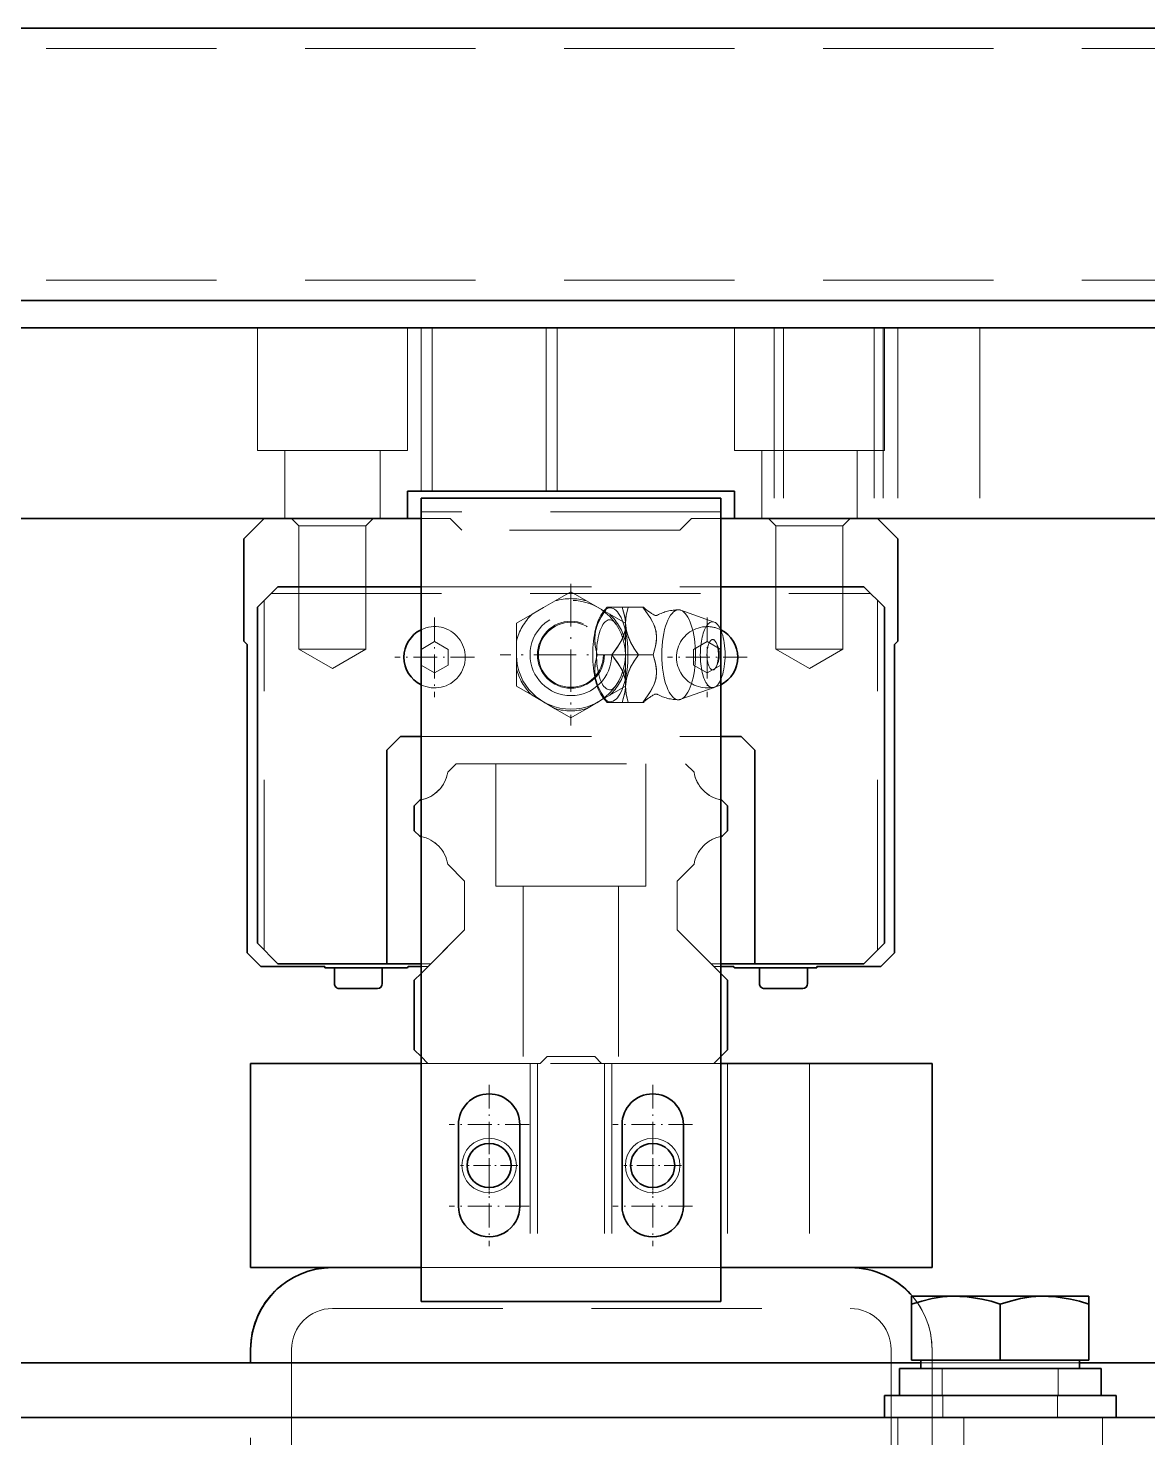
# Model space of a CAD drawing. Header units: millimetres. Extents: x -10155 to 20189, y -25550 to -22580.
# Drawn here: x -8927.6 to -8845.4, y -24700.5 to -24597 of the extents above; entities that cross this region are included whole.
import ezdxf

# ---------------------------------------------------------------- set-up
doc = ezdxf.new("R2010")
doc.units = ezdxf.units.MM
for name, pattern in [('CENTER-HOKUTO', [23, 20, -1, 1, -1]), ('DASHDOT', [18.5, 12, -3, 0.5, -3]), ('HIDDEN-HOKUTO', [3.8, 2.5, -1.3])]:
    doc.linetypes.add(name, pattern=pattern)
doc.layers.add('AM_7', color=2, linetype='CENTER-HOKUTO', lineweight=30)
doc.layers.add('AM_HID', color=1, linetype='HIDDEN-HOKUTO', lineweight=25)

msp = doc.modelspace()

# ---------------------------------------------------------------- linework, layer by layer
at = {"color": 7, "lineweight": 35}
for p, q in [((-8666.748, -24597.046), (-9071.747, -24597.046)), ((-8843.747, -24617.046), (-9071.747, -24617.046)), ((-8993.748, -24619.046), (-8673.748, -24619.046)), ((-8899.748, -24631.046), (-8875.748, -24631.046)), ((-8876.748, -24631.546), (-8898.748, -24631.546)), ((-8993.748, -24633.046), (-8899.748, -24633.046)), ((-8898.748, -24633.546), (-8898.748, -24690.546)), ((-8876.748, -24633.546), (-8876.748, -24690.546)), ((-8875.748, -24633.046), (-8673.748, -24633.046)), ((-8910.748, -24664.235), (-8910.748, -24639.552)), ((-8864.748, -24639.552), (-8864.748, -24664.235)), ((-8911.498, -24642.302), (-8911.498, -24664.935)), ((-8863.998, -24664.935), (-8863.998, -24642.302)), ((-8876.748, -24690.546), (-8898.748, -24690.546)), ((-8862.062, -24695.046), (-8933.248, -24695.046)), ((-8796.248, -24695.046), (-8850.433, -24695.046)), ((-8806.248, -24699.046), (-8931.248, -24699.046))]:
    msp.add_line(p, q, dxfattribs=at)
at = {"color": 7, "lineweight": 35, "ltscale": 0.05}
for p, q in [((-8899.748, -24633.046), (-8899.748, -24631.046)), ((-8898.748, -24631.546), (-8898.748, -24633.546)), ((-8876.748, -24631.546), (-8876.748, -24633.546)), ((-8875.748, -24633.046), (-8875.748, -24631.046)), ((-8863.647, -24697.446), (-8863.647, -24695.446)), ((-8848.848, -24697.446), (-8848.848, -24695.446))]:
    msp.add_line(p, q, dxfattribs=at)
at = {"color": 7, "lineweight": 35, "ltscale": 0.053033}
for p, q in [((-8910.248, -24633.052), (-8911.748, -24634.552)), ((-8863.748, -24634.552), (-8865.248, -24633.052)), ((-8910.748, -24639.552), (-8909.248, -24638.052)), ((-8866.248, -24638.052), (-8864.748, -24639.552)), ((-8909.248, -24665.735), (-8910.748, -24664.235)), ((-8864.748, -24664.235), (-8866.248, -24665.735))]:
    msp.add_line(p, q, dxfattribs=at)
at = {"color": 7, "lineweight": 35, "ltscale": 0.287512}
msp.add_line((-8898.747, -24633.052), (-8910.248, -24633.052), dxfattribs=at)
at = {"color": 7, "lineweight": 35, "ltscale": 0.287488}
msp.add_line((-8865.248, -24633.052), (-8876.747, -24633.052), dxfattribs=at)
at = {"color": 7, "lineweight": 35, "ltscale": 0.1875}
for p, q in [((-8911.748, -24634.552), (-8911.748, -24642.052)), ((-8863.748, -24642.052), (-8863.748, -24634.552))]:
    msp.add_line(p, q, dxfattribs=at)
at = {"color": 7, "lineweight": 35, "ltscale": 0.262512}
msp.add_line((-8909.248, -24638.052), (-8898.747, -24638.052), dxfattribs=at)
at = {"color": 7, "lineweight": 35, "ltscale": 0.262488}
msp.add_line((-8876.747, -24638.052), (-8866.248, -24638.052), dxfattribs=at)
at = {"color": 7, "lineweight": 35, "ltscale": 0.008839}
for p, q in [((-8911.748, -24642.052), (-8911.498, -24642.302)), ((-8863.998, -24642.302), (-8863.748, -24642.052))]:
    msp.add_line(p, q, dxfattribs=at)
at = {"color": 7, "lineweight": 35, "ltscale": 0.028867}
msp.add_line((-8898.748, -24643.813), (-8898.748, -24642.658), dxfattribs=at)
at = {"color": 7, "lineweight": 35, "ltscale": 0.035355}
for p, q in [((-8901.248, -24650.052), (-8900.248, -24649.052)), ((-8875.248, -24649.052), (-8874.248, -24650.052)), ((-8911.498, -24664.935), (-8910.498, -24665.935)), ((-8864.998, -24665.935), (-8863.998, -24664.935))]:
    msp.add_line(p, q, dxfattribs=at)
at = {"color": 7, "lineweight": 35, "ltscale": 0.037512}
msp.add_line((-8900.248, -24649.052), (-8898.747, -24649.052), dxfattribs=at)
at = {"color": 7, "lineweight": 35, "ltscale": 0.037488}
msp.add_line((-8876.747, -24649.052), (-8875.248, -24649.052), dxfattribs=at)
at = {"color": 7, "lineweight": 35, "ltscale": 0.392075}
for p, q in [((-8901.248, -24665.735), (-8901.248, -24650.052)), ((-8874.248, -24650.052), (-8874.248, -24665.735))]:
    msp.add_line(p, q, dxfattribs=at)
at = {"color": 7, "lineweight": 35, "ltscale": 0.01487}
msp.add_line((-8899.248, -24654.142), (-8898.827, -24653.721), dxfattribs=at)
at = {"color": 7, "lineweight": 35, "ltscale": 0.014871}
msp.add_line((-8899.248, -24654.142), (-8898.827, -24653.721), dxfattribs=at)
at = {"color": 7, "lineweight": 35, "ltscale": 0.045775}
for p, q in [((-8899.248, -24655.973), (-8899.248, -24654.142)), ((-8876.248, -24654.142), (-8876.248, -24655.973))]:
    msp.add_line(p, q, dxfattribs=at)
at = {"color": 7, "lineweight": 35, "ltscale": 0.045773}
msp.add_line((-8899.248, -24655.973), (-8899.248, -24654.142), dxfattribs=at)
at = {"color": 7, "lineweight": 35, "ltscale": 0.014866}
msp.add_line((-8876.668, -24653.721), (-8876.248, -24654.142), dxfattribs=at)
at = {"color": 7, "lineweight": 35, "ltscale": 0.014444}
msp.add_line((-8898.839, -24656.381), (-8899.248, -24655.973), dxfattribs=at)
at = {"color": 7, "lineweight": 35, "ltscale": 0.014441}
msp.add_line((-8898.839, -24656.381), (-8899.248, -24655.973), dxfattribs=at)
at = {"color": 7, "lineweight": 35, "ltscale": 0.014435}
msp.add_line((-8876.248, -24655.973), (-8876.656, -24656.381), dxfattribs=at)
at = {"color": 7, "lineweight": 35, "ltscale": 0.117505}
msp.add_line((-8910.498, -24665.935), (-8905.797, -24665.935), dxfattribs=at)
at = {"color": 7, "lineweight": 35, "ltscale": 0.2}
for p, q in [((-8901.248, -24665.735), (-8909.248, -24665.735)), ((-8866.248, -24665.735), (-8874.248, -24665.735))]:
    msp.add_line(p, q, dxfattribs=at)
at = {"color": 7, "lineweight": 35, "ltscale": 0.002499}
for p, q in [((-8905.797, -24665.935), (-8905.797, -24666.035)), ((-8869.697, -24666.035), (-8869.697, -24665.935))]:
    msp.add_line(p, q, dxfattribs=at)
at = {"color": 7, "lineweight": 35, "ltscale": 0.15}
for p, q in [((-8905.797, -24666.035), (-8899.797, -24666.035)), ((-8875.697, -24666.035), (-8869.697, -24666.035)), ((-8895.998, -24683.546), (-8895.998, -24677.546)), ((-8891.498, -24677.546), (-8891.498, -24683.546)), ((-8883.998, -24683.546), (-8883.998, -24677.546)), ((-8879.498, -24677.546), (-8879.498, -24683.546))]:
    msp.add_line(p, q, dxfattribs=at)
at = {"color": 7, "lineweight": 35, "ltscale": 0.029131}
for p, q in [((-8905.106, -24667.2), (-8905.106, -24666.035)), ((-8905.106, -24667.2), (-8905.106, -24666.035)), ((-8905.106, -24667.2), (-8905.106, -24666.035)), ((-8905.106, -24667.2), (-8905.106, -24666.035)), ((-8901.588, -24667.2), (-8901.588, -24666.035)), ((-8873.906, -24667.2), (-8873.906, -24666.035)), ((-8873.906, -24667.2), (-8873.906, -24666.035)), ((-8873.906, -24667.2), (-8873.906, -24666.035)), ((-8873.906, -24667.2), (-8873.906, -24666.035)), ((-8870.388, -24667.2), (-8870.388, -24666.035))]:
    msp.add_line(p, q, dxfattribs=at)
at = {"color": 7, "lineweight": 35, "ltscale": 0.062512}
msp.add_line((-8898.747, -24665.735), (-8901.248, -24665.735), dxfattribs=at)
at = {"color": 7, "lineweight": 35, "ltscale": 0.023761}
msp.add_line((-8899.697, -24665.935), (-8898.747, -24665.935), dxfattribs=at)
at = {"color": 7, "lineweight": 35, "ltscale": 0.062488}
msp.add_line((-8874.248, -24665.735), (-8876.747, -24665.735), dxfattribs=at)
at = {"color": 7, "lineweight": 35, "ltscale": 0.023743}
msp.add_line((-8876.747, -24665.935), (-8875.797, -24665.935), dxfattribs=at)
at = {"color": 7, "lineweight": 35, "ltscale": 0.117499}
msp.add_line((-8869.697, -24665.935), (-8864.998, -24665.935), dxfattribs=at)
at = {"color": 7, "lineweight": 35, "ltscale": 0.017678}
for p, q in [((-8899.248, -24666.952), (-8898.748, -24666.452)), ((-8876.748, -24666.452), (-8876.248, -24666.952)), ((-8898.748, -24672.552), (-8899.248, -24672.052)), ((-8876.248, -24672.052), (-8876.748, -24672.552))]:
    msp.add_line(p, q, dxfattribs=at)
at = {"color": 7, "lineweight": 35, "ltscale": 0.127505}
for p, q in [((-8899.248, -24672.052), (-8899.248, -24666.952)), ((-8876.248, -24666.952), (-8876.248, -24672.052))]:
    msp.add_line(p, q, dxfattribs=at)
at = {"color": 7, "lineweight": 35, "ltscale": 0.070355}
msp.add_line((-8904.755, -24667.552), (-8901.94, -24667.552), dxfattribs=at)
at = {"color": 7, "lineweight": 35, "ltscale": 0.070361}
msp.add_line((-8873.555, -24667.552), (-8870.74, -24667.552), dxfattribs=at)
at = {"color": 7, "lineweight": 35, "ltscale": 0.3125}
for p, q in [((-8898.748, -24673.052), (-8911.248, -24673.052)), ((-8898.748, -24688.052), (-8911.248, -24688.052))]:
    msp.add_line(p, q, dxfattribs=at)
at = {"color": 7, "lineweight": 35, "ltscale": 0.375}
for p, q in [((-8911.248, -24673.052), (-8911.248, -24688.052)), ((-8861.248, -24673.052), (-8861.248, -24688.052))]:
    msp.add_line(p, q, dxfattribs=at)
at = {"color": 7, "lineweight": 35, "ltscale": 0.3875}
for p, q in [((-8861.248, -24673.052), (-8876.748, -24673.052)), ((-8861.248, -24688.052), (-8876.748, -24688.052))]:
    msp.add_line(p, q, dxfattribs=at)
at = {"color": 7, "lineweight": 35, "ltscale": 0.1625}
for p, q in [((-8905.248, -24688.052), (-8898.748, -24688.052)), ((-8856.248, -24694.846), (-8862.748, -24694.846)), ((-8849.748, -24694.846), (-8856.248, -24694.846))]:
    msp.add_line(p, q, dxfattribs=at)
at = {"color": 7, "lineweight": 35, "ltscale": 0.2375}
msp.add_line((-8876.748, -24688.052), (-8867.248, -24688.052), dxfattribs=at)
at = {"color": 7, "lineweight": 35, "ltscale": 0.014542}
for p, q in [((-8862.748, -24690.146), (-8862.748, -24690.728)), ((-8849.748, -24690.728), (-8849.748, -24690.146))]:
    msp.add_line(p, q, dxfattribs=at)
at = {"color": 7, "lineweight": 35, "ltscale": 0.325}
msp.add_line((-8862.748, -24690.146), (-8849.748, -24690.146), dxfattribs=at)
at = {"color": 7, "lineweight": 35, "ltscale": 0.102959}
for p, q in [((-8862.748, -24694.846), (-8862.748, -24690.728)), ((-8856.248, -24694.846), (-8856.248, -24690.728)), ((-8849.748, -24690.728), (-8849.748, -24694.846))]:
    msp.add_line(p, q, dxfattribs=at)
at = {"color": 7, "lineweight": 35, "ltscale": 0.024852}
msp.add_line((-8911.248, -24695.046), (-8911.248, -24694.052), dxfattribs=at)
msp.add_line((-8911.248, -24695.046), (-8911.248, -24694.052), dxfattribs=at)
at = {"color": 7, "lineweight": 35, "ltscale": 0.014999}
for p, q in [((-8862.062, -24695.446), (-8862.062, -24694.846)), ((-8850.433, -24695.446), (-8850.433, -24694.846))]:
    msp.add_line(p, q, dxfattribs=at)
at = {"color": 7, "lineweight": 35, "ltscale": 0.369995}
msp.add_line((-8863.647, -24695.446), (-8848.848, -24695.446), dxfattribs=at)
at = {"color": 7, "lineweight": 35, "ltscale": 0.425}
msp.add_line((-8847.748, -24697.446), (-8864.748, -24697.446), dxfattribs=at)
at = {"color": 7, "lineweight": 35, "ltscale": 0.040001}
for p, q in [((-8864.748, -24699.046), (-8864.748, -24697.446)), ((-8847.748, -24699.046), (-8847.748, -24697.446))]:
    msp.add_line(p, q, dxfattribs=at)
at = {"color": 7, "lineweight": 35}
for points in [[(-8862.748, -24690.728), (-8862.002, -24690.502), (-8861.247, -24690.325), (-8860.502, -24690.207), (-8859.751, -24690.152), (-8858.666, -24690.189), (-8857.59, -24690.357), (-8856.915, -24690.524), (-8856.248, -24690.728)], [(-8856.248, -24690.728), (-8855.502, -24690.502), (-8854.747, -24690.325), (-8854.002, -24690.207), (-8853.251, -24690.152), (-8852.166, -24690.189), (-8851.09, -24690.357), (-8850.415, -24690.524), (-8849.748, -24690.728)]]:
    msp.add_lwpolyline(points, dxfattribs=at)
at = {"color": 7, "lineweight": 13}
for centre in [(-8893.748, -24680.552), (-8881.748, -24680.552)]:
    msp.add_circle(centre, 2, dxfattribs=at)
at = {"color": 7, "lineweight": 35}
for centre in [(-8893.748, -24680.552), (-8881.748, -24680.552)]:
    msp.add_circle(centre, 1.621, dxfattribs=at)
for centre, radius, start, end in [((-8897.748, -24643.235), 2.25, 116.37771, 243.62228), ((-8877.748, -24643.235), 2.25, 296.39789, 63.60211), ((-8899.23, -24651.274), 2.48, 279.35732, 281.22241), ((-8876.265, -24651.274), 2.48, 258.77696, 260.64267), ((-8899.23, -24658.83), 2.48, 78.77759, 80.92714), ((-8899.23, -24658.83), 2.48, 78.76892, 80.92714), ((-8876.265, -24658.83), 2.48, 99.07285, 101.22303), ((-8899.797, -24665.935), 0.1, 270, 360), ((-8875.697, -24665.935), 0.1, 179.99999, 270), ((-8904.755, -24667.2), 0.352, 179.99999, 270), ((-8904.755, -24667.2), 0.352, 179.99999, 270), ((-8904.755, -24667.2), 0.352, 179.99999, 270), ((-8904.755, -24667.2), 0.352, 179.99999, 270), ((-8901.94, -24667.2), 0.352, 270, 360), ((-8873.555, -24667.2), 0.352, 179.99999, 270), ((-8873.555, -24667.2), 0.352, 179.99999, 270), ((-8873.555, -24667.2), 0.352, 179.99999, 270), ((-8873.555, -24667.2), 0.352, 179.99999, 270), ((-8870.74, -24667.2), 0.352, 270, 360), ((-8893.748, -24677.546), 2.25, 360, 179.99999), ((-8881.748, -24677.546), 2.25, 360, 179.99999), ((-8893.748, -24683.546), 2.25, 179.99999, 360), ((-8881.748, -24683.546), 2.25, 179.99999, 360), ((-8905.247, -24694.053), 6.001, 90.00358, 179.99641), ((-8867.247, -24694.05), 5.998, 40.60833, 90.00645), ((-8905.248, -24694.052), 6, 129.16476, 179.99999), ((-8905.248, -24694.052), 6, 121.5392, 148.53103), ((-8867.248, -24694.052), 6, 40.61973, 58.3561), ((-8905.248, -24694.052), 6, 179.7251, 179.99999)]:
    msp.add_arc(centre, radius, start, end, dxfattribs=at)
at = {"layer": 'AM_7', "color": 2, "linetype": 'DASHDOT', "lineweight": 13, "ltscale": 0.259999}
msp.add_line((-8887.748, -24637.852), (-8887.748, -24648.252), dxfattribs=at)
at = {"layer": 'AM_7', "color": 2, "linetype": 'DASHDOT', "lineweight": 13, "ltscale": 0.146249}
for p, q in [((-8897.748, -24640.31), (-8897.748, -24646.16)), ((-8877.748, -24640.31), (-8877.748, -24646.16)), ((-8893.748, -24674.621), (-8893.748, -24680.471)), ((-8881.748, -24674.621), (-8881.748, -24680.471)), ((-8893.748, -24680.621), (-8893.748, -24686.471)), ((-8881.748, -24680.621), (-8881.748, -24686.471))]:
    msp.add_line(p, q, dxfattribs=at)
at = {"layer": 'AM_7', "color": 2, "linetype": 'DASHDOT', "lineweight": 13, "ltscale": 0.146246}
for p, q in [((-8894.822, -24643.235), (-8900.672, -24643.235)), ((-8874.822, -24643.235), (-8880.672, -24643.235)), ((-8890.822, -24677.546), (-8896.672, -24677.546)), ((-8878.822, -24677.546), (-8884.672, -24677.546)), ((-8890.822, -24683.546), (-8896.672, -24683.546)), ((-8878.822, -24683.546), (-8884.672, -24683.546))]:
    msp.add_line(p, q, dxfattribs=at)
at = {"layer": 'AM_7', "color": 2, "linetype": 'DASHDOT', "lineweight": 13, "ltscale": 0.260004}
msp.add_line((-8882.547, -24643.052), (-8892.947, -24643.052), dxfattribs=at)
at = {"layer": 'AM_7', "color": 2, "linetype": 'DASHDOT', "lineweight": 13, "ltscale": 0.105365}
for p, q in [((-8893.748, -24678.445), (-8893.748, -24682.659)), ((-8881.748, -24678.445), (-8881.748, -24682.659)), ((-8891.64, -24680.552), (-8895.855, -24680.552)), ((-8879.64, -24680.552), (-8883.855, -24680.552))]:
    msp.add_line(p, q, dxfattribs=at)
at = {"layer": 'AM_HID', "color": 1, "lineweight": 13, "ltscale": 5}
for p, q in [((-8666.748, -24598.546), (-9655.748, -24598.546)), ((-8666.748, -24615.546), (-9655.748, -24615.546)), ((-8843.747, -24617.046), (-9498.748, -24617.046)), ((-8910.748, -24619.046), (-8910.748, -24628.046)), ((-8910.748, -24619.046), (-8910.748, -24628.046)), ((-8910.748, -24619.046), (-8910.748, -24628.046)), ((-8910.748, -24619.046), (-8910.748, -24628.046)), ((-8899.748, -24619.046), (-8899.748, -24628.046)), ((-8899.748, -24619.046), (-8899.748, -24628.046)), ((-8899.748, -24619.046), (-8899.748, -24628.046)), ((-8899.748, -24619.046), (-8899.748, -24628.046)), ((-8898.748, -24619.046), (-8898.748, -24631.046)), ((-8897.936, -24619.046), (-8897.936, -24631.046)), ((-8889.56, -24619.046), (-8889.56, -24631.046)), ((-8888.748, -24619.046), (-8888.748, -24631.046)), ((-8875.748, -24619.046), (-8875.748, -24628.046)), ((-8875.748, -24619.046), (-8875.748, -24628.046)), ((-8875.748, -24619.046), (-8875.748, -24628.046)), ((-8875.748, -24619.046), (-8875.748, -24628.046)), ((-8872.823, -24619.046), (-8872.823, -24633.046)), ((-8872.823, -24619.046), (-8872.823, -24633.046)), ((-8872.823, -24619.046), (-8872.823, -24633.046)), ((-8872.823, -24619.046), (-8872.823, -24633.046)), ((-8872.146, -24619.046), (-8872.146, -24633.046)), ((-8872.146, -24619.046), (-8872.146, -24633.046)), ((-8872.146, -24619.046), (-8872.146, -24633.046)), ((-8872.146, -24619.046), (-8872.146, -24633.046)), ((-8865.499, -24619.046), (-8865.499, -24633.046)), ((-8865.499, -24619.046), (-8865.499, -24633.046)), ((-8865.499, -24619.046), (-8865.499, -24633.046)), ((-8865.499, -24619.046), (-8865.499, -24633.046)), ((-8864.823, -24619.046), (-8864.823, -24633.046)), ((-8864.823, -24619.046), (-8864.823, -24633.046)), ((-8864.823, -24619.046), (-8864.823, -24633.046)), ((-8864.823, -24619.046), (-8864.823, -24633.046)), ((-8864.748, -24619.046), (-8864.748, -24628.046)), ((-8864.748, -24619.046), (-8864.748, -24628.046)), ((-8864.748, -24619.046), (-8864.748, -24628.046)), ((-8864.748, -24619.046), (-8864.748, -24628.046)), ((-8863.748, -24619.046), (-8863.748, -24633.046)), ((-8863.748, -24619.046), (-8863.748, -24633.046)), ((-8863.748, -24619.046), (-8863.748, -24633.046)), ((-8863.748, -24619.046), (-8863.748, -24633.046)), ((-8857.748, -24619.046), (-8857.748, -24633.046)), ((-8857.748, -24619.046), (-8857.748, -24633.046)), ((-8857.748, -24619.046), (-8857.748, -24633.046)), ((-8857.748, -24619.046), (-8857.748, -24633.046)), ((-8910.748, -24628.046), (-8900.421, -24628.046)), ((-8908.748, -24628.046), (-8908.748, -24633.046)), ((-8908.748, -24628.046), (-8908.748, -24633.046)), ((-8908.748, -24628.046), (-8908.748, -24633.046)), ((-8908.748, -24628.046), (-8908.748, -24633.046)), ((-8901.748, -24628.046), (-8901.748, -24633.046)), ((-8901.748, -24628.046), (-8901.748, -24633.046)), ((-8901.748, -24628.046), (-8901.748, -24633.046)), ((-8901.748, -24628.046), (-8901.748, -24633.046)), ((-8900.421, -24628.046), (-8899.748, -24628.046)), ((-8875.748, -24628.046), (-8865.421, -24628.046)), ((-8873.748, -24628.046), (-8873.748, -24633.046)), ((-8873.748, -24628.046), (-8873.748, -24633.046)), ((-8873.748, -24628.046), (-8873.748, -24633.046)), ((-8873.748, -24628.046), (-8873.748, -24633.046)), ((-8866.748, -24628.046), (-8866.748, -24633.046)), ((-8866.748, -24628.046), (-8866.748, -24633.046)), ((-8866.748, -24628.046), (-8866.748, -24633.046)), ((-8866.748, -24628.046), (-8866.748, -24633.046)), ((-8865.421, -24628.046), (-8864.748, -24628.046)), ((-8876.748, -24632.546), (-8898.748, -24632.546)), ((-8907.706, -24633.594), (-8908.248, -24633.052)), ((-8907.706, -24633.594), (-8908.248, -24633.052)), ((-8907.706, -24633.594), (-8908.248, -24633.052)), ((-8907.706, -24633.594), (-8908.248, -24633.052)), ((-8907.706, -24633.594), (-8905.248, -24633.594)), ((-8907.706, -24633.594), (-8905.248, -24633.594)), ((-8907.706, -24642.652), (-8907.706, -24633.594)), ((-8907.706, -24642.652), (-8907.706, -24633.594)), ((-8907.706, -24633.594), (-8905.248, -24633.594)), ((-8907.706, -24633.594), (-8905.248, -24633.594)), ((-8907.706, -24642.652), (-8907.706, -24633.594)), ((-8907.706, -24642.652), (-8907.706, -24633.594)), ((-8905.248, -24633.594), (-8902.789, -24633.594)), ((-8905.248, -24633.594), (-8902.789, -24633.594)), ((-8905.248, -24633.594), (-8902.789, -24633.594)), ((-8905.248, -24633.594), (-8902.789, -24633.594)), ((-8902.789, -24633.594), (-8902.248, -24633.052)), ((-8902.789, -24633.594), (-8902.248, -24633.052)), ((-8902.789, -24633.594), (-8902.248, -24633.052)), ((-8902.789, -24633.594), (-8902.248, -24633.052)), ((-8902.789, -24642.652), (-8902.789, -24633.594)), ((-8902.789, -24642.652), (-8902.789, -24633.594)), ((-8902.789, -24642.652), (-8902.789, -24633.594)), ((-8902.789, -24642.652), (-8902.789, -24633.594)), ((-8896.597, -24633.052), (-8898.747, -24633.052)), ((-8895.748, -24633.902), (-8896.597, -24633.052)), ((-8879.748, -24633.902), (-8895.748, -24633.902)), ((-8878.897, -24633.052), (-8879.748, -24633.902)), ((-8876.747, -24633.052), (-8878.897, -24633.052)), ((-8872.706, -24633.594), (-8873.248, -24633.052)), ((-8872.706, -24633.594), (-8873.248, -24633.052)), ((-8872.706, -24633.594), (-8873.248, -24633.052)), ((-8872.706, -24633.594), (-8873.248, -24633.052)), ((-8872.706, -24633.594), (-8870.248, -24633.594)), ((-8872.706, -24633.594), (-8870.248, -24633.594)), ((-8872.706, -24642.652), (-8872.706, -24633.594)), ((-8872.706, -24642.652), (-8872.706, -24633.594)), ((-8872.706, -24633.594), (-8870.248, -24633.594)), ((-8872.706, -24633.594), (-8870.248, -24633.594)), ((-8872.706, -24642.652), (-8872.706, -24633.594)), ((-8872.706, -24642.652), (-8872.706, -24633.594)), ((-8870.248, -24633.594), (-8867.789, -24633.594)), ((-8870.248, -24633.594), (-8867.789, -24633.594)), ((-8870.248, -24633.594), (-8867.789, -24633.594)), ((-8870.248, -24633.594), (-8867.789, -24633.594)), ((-8867.789, -24633.594), (-8867.248, -24633.052)), ((-8867.789, -24633.594), (-8867.248, -24633.052)), ((-8867.789, -24633.594), (-8867.248, -24633.052)), ((-8867.789, -24633.594), (-8867.248, -24633.052)), ((-8867.789, -24642.652), (-8867.789, -24633.594)), ((-8867.789, -24642.652), (-8867.789, -24633.594)), ((-8867.789, -24642.652), (-8867.789, -24633.594)), ((-8867.789, -24642.652), (-8867.789, -24633.594)), ((-8898.747, -24638.052), (-8876.747, -24638.052)), ((-8910.248, -24664.735), (-8910.248, -24639.052)), ((-8910.248, -24664.735), (-8910.248, -24639.052)), ((-8910.248, -24664.735), (-8910.248, -24639.052)), ((-8910.248, -24664.735), (-8910.248, -24639.052)), ((-8909.748, -24638.552), (-8865.748, -24638.552)), ((-8909.748, -24638.552), (-8865.748, -24638.552)), ((-8909.748, -24638.552), (-8865.748, -24638.552)), ((-8909.748, -24638.552), (-8865.748, -24638.552)), ((-8888.893, -24639.095), (-8889.748, -24639.588)), ((-8887.748, -24638.433), (-8888.893, -24639.095)), ((-8886.602, -24639.095), (-8887.748, -24638.433)), ((-8885.748, -24639.588), (-8886.602, -24639.095)), ((-8865.248, -24664.735), (-8865.248, -24639.052)), ((-8865.248, -24664.735), (-8865.248, -24639.052)), ((-8865.248, -24664.735), (-8865.248, -24639.052)), ((-8865.248, -24664.735), (-8865.248, -24639.052)), ((-8890.602, -24640.082), (-8891.748, -24640.743)), ((-8889.748, -24639.588), (-8890.602, -24640.082)), ((-8884.893, -24640.082), (-8885.748, -24639.588)), ((-8885.376, -24639.901), (-8885.08, -24639.552)), ((-8885.376, -24639.901), (-8885.08, -24639.552)), ((-8885.059, -24639.552), (-8885.08, -24639.552)), ((-8885.059, -24639.552), (-8883.988, -24639.552)), ((-8883.748, -24640.743), (-8884.893, -24640.082)), ((-8882.43, -24639.552), (-8883.988, -24639.552)), ((-8877.225, -24640.649), (-8879.682, -24639.781)), ((-8877.225, -24640.649), (-8879.682, -24639.781)), ((-8891.748, -24640.743), (-8891.748, -24642.065)), ((-8883.748, -24642.065), (-8883.748, -24640.743)), ((-8898.748, -24642.658), (-8897.748, -24642.08)), ((-8897.748, -24642.08), (-8896.748, -24642.658)), ((-8891.748, -24642.065), (-8891.748, -24643.052)), ((-8883.748, -24643.052), (-8883.748, -24642.065)), ((-8878.748, -24642.658), (-8877.748, -24642.08)), ((-8877.748, -24642.08), (-8876.748, -24642.658)), ((-8907.706, -24642.652), (-8905.248, -24642.652)), ((-8907.706, -24642.652), (-8905.248, -24642.652)), ((-8905.248, -24644.072), (-8907.706, -24642.652)), ((-8905.248, -24644.072), (-8907.706, -24642.652)), ((-8907.706, -24642.652), (-8905.248, -24642.652)), ((-8907.706, -24642.652), (-8905.248, -24642.652)), ((-8905.248, -24644.072), (-8907.706, -24642.652)), ((-8905.248, -24644.072), (-8907.706, -24642.652)), ((-8905.248, -24642.652), (-8902.789, -24642.652)), ((-8905.248, -24642.652), (-8902.789, -24642.652)), ((-8905.248, -24644.072), (-8902.789, -24642.652)), ((-8905.248, -24644.072), (-8902.789, -24642.652)), ((-8905.248, -24642.652), (-8902.789, -24642.652)), ((-8905.248, -24642.652), (-8902.789, -24642.652)), ((-8905.248, -24644.072), (-8902.789, -24642.652)), ((-8905.248, -24644.072), (-8902.789, -24642.652)), ((-8896.748, -24642.658), (-8896.748, -24643.813)), ((-8891.748, -24643.052), (-8891.748, -24644.039)), ((-8885.815, -24643.052), (-8884.745, -24643.052)), ((-8885.815, -24643.052), (-8884.745, -24643.052)), ((-8883.748, -24644.039), (-8883.748, -24643.052)), ((-8882.788, -24643.052), (-8881.717, -24643.052)), ((-8882.788, -24643.052), (-8881.717, -24643.052)), ((-8878.748, -24643.813), (-8878.748, -24642.658)), ((-8876.748, -24642.658), (-8876.748, -24643.813)), ((-8872.706, -24642.652), (-8870.248, -24642.652)), ((-8872.706, -24642.652), (-8870.248, -24642.652)), ((-8870.248, -24644.072), (-8872.706, -24642.652)), ((-8870.248, -24644.072), (-8872.706, -24642.652)), ((-8872.706, -24642.652), (-8870.248, -24642.652)), ((-8872.706, -24642.652), (-8870.248, -24642.652)), ((-8870.248, -24644.072), (-8872.706, -24642.652)), ((-8870.248, -24644.072), (-8872.706, -24642.652)), ((-8870.248, -24642.652), (-8867.789, -24642.652)), ((-8870.248, -24642.652), (-8867.789, -24642.652)), ((-8870.248, -24644.072), (-8867.789, -24642.652)), ((-8870.248, -24644.072), (-8867.789, -24642.652)), ((-8870.248, -24642.652), (-8867.789, -24642.652)), ((-8870.248, -24642.652), (-8867.789, -24642.652)), ((-8870.248, -24644.072), (-8867.789, -24642.652)), ((-8870.248, -24644.072), (-8867.789, -24642.652)), ((-8897.748, -24644.39), (-8898.748, -24643.813)), ((-8896.748, -24643.813), (-8897.748, -24644.39)), ((-8891.748, -24644.039), (-8891.748, -24645.362)), ((-8883.748, -24645.362), (-8883.748, -24644.039)), ((-8877.748, -24644.39), (-8878.748, -24643.813)), ((-8876.748, -24643.813), (-8877.748, -24644.39)), ((-8891.748, -24645.362), (-8890.602, -24646.023)), ((-8884.893, -24646.023), (-8883.748, -24645.362)), ((-8890.602, -24646.023), (-8889.748, -24646.516)), ((-8885.748, -24646.516), (-8884.893, -24646.023)), ((-8885.376, -24646.203), (-8885.08, -24646.552)), ((-8885.376, -24646.203), (-8885.08, -24646.552)), ((-8877.225, -24645.455), (-8879.682, -24646.324)), ((-8877.225, -24645.455), (-8879.682, -24646.324)), ((-8889.748, -24646.516), (-8888.893, -24647.01)), ((-8888.893, -24647.01), (-8887.748, -24647.671)), ((-8887.748, -24647.671), (-8886.602, -24647.01)), ((-8886.602, -24647.01), (-8885.748, -24646.516)), ((-8885.08, -24646.552), (-8885.059, -24646.552)), ((-8885.059, -24646.552), (-8883.988, -24646.552)), ((-8883.988, -24646.552), (-8882.43, -24646.552)), ((-8898.747, -24649.052), (-8876.747, -24649.052)), ((-8896.783, -24651.678), (-8896.158, -24651.052)), ((-8896.783, -24651.678), (-8896.158, -24651.052)), ((-8896.158, -24651.052), (-8879.337, -24651.052)), ((-8896.158, -24651.052), (-8879.337, -24651.052)), ((-8893.248, -24651.052), (-8893.248, -24660.052)), ((-8893.248, -24651.052), (-8893.248, -24660.052)), ((-8893.248, -24651.052), (-8893.248, -24660.052)), ((-8893.248, -24651.052), (-8893.248, -24660.052)), ((-8893.248, -24651.052), (-8893.248, -24660.052)), ((-8893.248, -24651.052), (-8893.248, -24660.052)), ((-8893.248, -24651.052), (-8893.248, -24660.052)), ((-8893.248, -24651.052), (-8893.248, -24660.052)), ((-8893.248, -24651.052), (-8893.248, -24660.052)), ((-8893.248, -24651.052), (-8893.248, -24660.052)), ((-8893.248, -24651.052), (-8893.248, -24660.052)), ((-8893.248, -24651.052), (-8893.248, -24660.052)), ((-8893.248, -24651.052), (-8893.248, -24660.052)), ((-8893.248, -24651.052), (-8893.248, -24660.052)), ((-8882.248, -24651.052), (-8882.248, -24660.052)), ((-8882.248, -24651.052), (-8882.248, -24660.052)), ((-8882.248, -24651.052), (-8882.248, -24660.052)), ((-8882.248, -24651.052), (-8882.248, -24660.052)), ((-8882.248, -24651.052), (-8882.248, -24660.052)), ((-8882.248, -24651.052), (-8882.248, -24660.052)), ((-8882.248, -24651.052), (-8882.248, -24660.052)), ((-8882.248, -24651.052), (-8882.248, -24660.052)), ((-8882.248, -24651.052), (-8882.248, -24660.052)), ((-8882.248, -24651.052), (-8882.248, -24660.052)), ((-8882.248, -24651.052), (-8882.248, -24660.052)), ((-8882.248, -24651.052), (-8882.248, -24660.052)), ((-8882.248, -24651.052), (-8882.248, -24660.052)), ((-8882.248, -24651.052), (-8882.248, -24660.052)), ((-8879.337, -24651.052), (-8878.712, -24651.678)), ((-8879.337, -24651.052), (-8878.712, -24651.678)), ((-8876.668, -24653.721), (-8876.248, -24654.142)), ((-8876.248, -24654.142), (-8876.248, -24655.973)), ((-8876.248, -24655.973), (-8876.656, -24656.381)), ((-8895.547, -24659.673), (-8896.781, -24658.439)), ((-8895.547, -24659.673), (-8896.781, -24658.439)), ((-8878.714, -24658.439), (-8879.947, -24659.673)), ((-8878.714, -24658.439), (-8879.947, -24659.673)), ((-8895.547, -24663.252), (-8895.547, -24659.673)), ((-8895.547, -24663.252), (-8895.547, -24659.673)), ((-8879.947, -24659.673), (-8879.947, -24663.252)), ((-8879.947, -24659.673), (-8879.947, -24663.252)), ((-8887.748, -24660.052), (-8893.248, -24660.052)), ((-8891.248, -24660.052), (-8891.248, -24673.052)), ((-8891.248, -24660.052), (-8891.248, -24673.052)), ((-8891.248, -24660.052), (-8891.248, -24673.052)), ((-8891.248, -24660.052), (-8891.248, -24673.052)), ((-8891.248, -24660.052), (-8891.248, -24673.052)), ((-8891.248, -24660.052), (-8891.248, -24673.052)), ((-8891.248, -24660.052), (-8891.248, -24673.052)), ((-8891.248, -24660.052), (-8891.248, -24673.052)), ((-8891.248, -24660.052), (-8891.248, -24673.052)), ((-8891.248, -24660.052), (-8891.248, -24673.052)), ((-8891.248, -24660.052), (-8891.248, -24673.052)), ((-8891.248, -24660.052), (-8891.248, -24673.052)), ((-8891.248, -24660.052), (-8891.248, -24673.052)), ((-8891.248, -24660.052), (-8891.248, -24673.052)), ((-8882.248, -24660.052), (-8887.748, -24660.052)), ((-8884.248, -24660.052), (-8884.248, -24673.052)), ((-8884.248, -24660.052), (-8884.248, -24673.052)), ((-8884.248, -24660.052), (-8884.248, -24673.052)), ((-8884.248, -24660.052), (-8884.248, -24673.052)), ((-8884.248, -24660.052), (-8884.248, -24673.052)), ((-8884.248, -24660.052), (-8884.248, -24673.052)), ((-8884.248, -24660.052), (-8884.248, -24673.052)), ((-8884.248, -24660.052), (-8884.248, -24673.052)), ((-8884.248, -24660.052), (-8884.248, -24673.052)), ((-8884.248, -24660.052), (-8884.248, -24673.052)), ((-8884.248, -24660.052), (-8884.248, -24673.052)), ((-8884.248, -24660.052), (-8884.248, -24673.052)), ((-8884.248, -24660.052), (-8884.248, -24673.052)), ((-8884.248, -24660.052), (-8884.248, -24673.052)), ((-8898.748, -24666.452), (-8895.547, -24663.252)), ((-8898.031, -24665.735), (-8895.547, -24663.252)), ((-8879.947, -24663.252), (-8876.748, -24666.452)), ((-8879.947, -24663.252), (-8877.464, -24665.735)), ((-8901.588, -24667.2), (-8901.588, -24666.035)), ((-8901.588, -24667.2), (-8901.588, -24666.035)), ((-8901.588, -24667.2), (-8901.588, -24666.035)), ((-8898.031, -24665.735), (-8898.747, -24665.735)), ((-8898.747, -24665.935), (-8898.231, -24665.935)), ((-8898.231, -24665.935), (-8898.031, -24665.735)), ((-8877.464, -24665.735), (-8877.264, -24665.935)), ((-8876.747, -24665.735), (-8877.464, -24665.735)), ((-8877.264, -24665.935), (-8876.747, -24665.935)), ((-8870.388, -24667.2), (-8870.388, -24666.035)), ((-8870.388, -24667.2), (-8870.388, -24666.035)), ((-8870.388, -24667.2), (-8870.388, -24666.035)), ((-8898.248, -24673.052), (-8898.748, -24672.552)), ((-8876.748, -24673.052), (-8898.748, -24673.052)), ((-8889.998, -24673.052), (-8898.248, -24673.052)), ((-8890.748, -24673.052), (-8890.748, -24688.052)), ((-8890.748, -24673.052), (-8890.748, -24688.052)), ((-8890.748, -24673.052), (-8890.748, -24688.052)), ((-8890.748, -24673.052), (-8890.748, -24688.052)), ((-8890.748, -24673.052), (-8890.748, -24688.052)), ((-8890.748, -24673.052), (-8890.748, -24688.052)), ((-8890.748, -24673.052), (-8890.748, -24688.052)), ((-8890.748, -24673.052), (-8890.748, -24688.052)), ((-8890.748, -24673.052), (-8890.748, -24688.052)), ((-8890.748, -24673.052), (-8890.748, -24688.052)), ((-8890.748, -24673.052), (-8890.748, -24688.052)), ((-8890.748, -24673.052), (-8890.748, -24688.052)), ((-8890.748, -24673.052), (-8890.748, -24688.052)), ((-8890.748, -24673.052), (-8890.748, -24688.052)), ((-8890.206, -24673.052), (-8890.206, -24688.052)), ((-8890.206, -24673.052), (-8890.206, -24688.052)), ((-8890.206, -24673.052), (-8890.206, -24688.052)), ((-8890.206, -24673.052), (-8890.206, -24688.052)), ((-8890.206, -24673.052), (-8890.206, -24688.052)), ((-8890.206, -24673.052), (-8890.206, -24688.052)), ((-8890.206, -24673.052), (-8890.206, -24688.052)), ((-8890.206, -24673.052), (-8890.206, -24688.052)), ((-8890.206, -24673.052), (-8890.206, -24688.052)), ((-8890.206, -24673.052), (-8890.206, -24688.052)), ((-8890.206, -24673.052), (-8890.206, -24688.052)), ((-8890.206, -24673.052), (-8890.206, -24688.052)), ((-8890.206, -24673.052), (-8890.206, -24688.052)), ((-8890.206, -24673.052), (-8890.206, -24688.052)), ((-8889.498, -24672.552), (-8889.998, -24673.052)), ((-8885.998, -24672.552), (-8889.498, -24672.552)), ((-8885.498, -24673.052), (-8885.998, -24672.552)), ((-8877.248, -24673.052), (-8885.498, -24673.052)), ((-8885.289, -24673.052), (-8885.289, -24688.052)), ((-8885.289, -24673.052), (-8885.289, -24688.052)), ((-8885.289, -24673.052), (-8885.289, -24688.052)), ((-8885.289, -24673.052), (-8885.289, -24688.052)), ((-8885.289, -24673.052), (-8885.289, -24688.052)), ((-8885.289, -24673.052), (-8885.289, -24688.052)), ((-8885.289, -24673.052), (-8885.289, -24688.052)), ((-8885.289, -24673.052), (-8885.289, -24688.052)), ((-8885.289, -24673.052), (-8885.289, -24688.052)), ((-8885.289, -24673.052), (-8885.289, -24688.052)), ((-8885.289, -24673.052), (-8885.289, -24688.052)), ((-8885.289, -24673.052), (-8885.289, -24688.052)), ((-8885.289, -24673.052), (-8885.289, -24688.052)), ((-8885.289, -24673.052), (-8885.289, -24688.052)), ((-8884.748, -24673.052), (-8884.748, -24688.052)), ((-8884.748, -24673.052), (-8884.748, -24688.052)), ((-8884.748, -24673.052), (-8884.748, -24688.052)), ((-8884.748, -24673.052), (-8884.748, -24688.052)), ((-8884.748, -24673.052), (-8884.748, -24688.052)), ((-8884.748, -24673.052), (-8884.748, -24688.052)), ((-8884.748, -24673.052), (-8884.748, -24688.052)), ((-8884.748, -24673.052), (-8884.748, -24688.052)), ((-8884.748, -24673.052), (-8884.748, -24688.052)), ((-8884.748, -24673.052), (-8884.748, -24688.052)), ((-8884.748, -24673.052), (-8884.748, -24688.052)), ((-8884.748, -24673.052), (-8884.748, -24688.052)), ((-8884.748, -24673.052), (-8884.748, -24688.052)), ((-8884.748, -24673.052), (-8884.748, -24688.052)), ((-8876.748, -24672.552), (-8877.248, -24673.052)), ((-8876.248, -24673.052), (-8876.248, -24688.052)), ((-8876.248, -24673.052), (-8876.248, -24688.052)), ((-8870.248, -24673.052), (-8870.248, -24688.052)), ((-8870.248, -24673.052), (-8870.248, -24688.052)), ((-8905.248, -24688.052), (-8867.248, -24688.052)), ((-8898.748, -24688.052), (-8876.748, -24688.052)), ((-8876.748, -24688.052), (-8898.748, -24688.052)), ((-8856.248, -24694.846), (-8856.248, -24690.728)), ((-8905.248, -24691.052), (-8867.248, -24691.052)), ((-8908.248, -24694.052), (-8908.248, -24732.052)), ((-8864.248, -24694.052), (-8864.248, -24732.052)), ((-8861.248, -24694.052), (-8861.248, -24732.052)), ((-8861.248, -24694.052), (-8861.248, -24732.052)), ((-8911.248, -24732.052), (-8911.248, -24695.046)), ((-8911.248, -24732.052), (-8911.248, -24695.046)), ((-8850.433, -24695.046), (-8862.062, -24695.046)), ((-8860.498, -24697.446), (-8860.498, -24695.446)), ((-8851.998, -24695.446), (-8860.498, -24695.446)), ((-8851.998, -24697.446), (-8851.998, -24695.446)), ((-8851.998, -24697.446), (-8860.498, -24697.446)), ((-8860.447, -24699.046), (-8860.447, -24697.446)), ((-8852.047, -24699.046), (-8852.047, -24697.446)), ((-8847.748, -24699.046), (-8864.748, -24699.046)), ((-8863.748, -24699.046), (-8863.748, -24721.046)), ((-8858.925, -24699.046), (-8858.925, -24721.046)), ((-8848.748, -24699.046), (-8848.748, -24721.046))]:
    msp.add_line(p, q, dxfattribs=at)
for points in [[(-8885.815, -24643.052), (-8885.969, -24642.405), (-8886.004, -24641.838), (-8885.939, -24641.305), (-8885.795, -24640.824), (-8885.56, -24640.319), (-8885.059, -24639.552)], [(-8885.059, -24639.552), (-8885.492, -24640.199), (-8885.772, -24640.766), (-8885.938, -24641.299), (-8886.002, -24641.78), (-8885.985, -24642.286), (-8885.815, -24643.052)], [(-8884.745, -24643.052), (-8884.222, -24642.313), (-8884.021, -24641.961), (-8883.872, -24641.622), (-8883.776, -24641.294), (-8883.732, -24640.963), (-8883.738, -24640.625), (-8883.787, -24640.281), (-8883.988, -24639.552)], [(-8883.988, -24639.552), (-8883.833, -24640.074), (-8883.775, -24640.341), (-8883.73, -24640.748), (-8883.769, -24641.26), (-8883.933, -24641.774), (-8884.159, -24642.21), (-8884.341, -24642.495), (-8884.745, -24643.052)], [(-8883.544, -24639.552), (-8883.689, -24640.143), (-8883.735, -24640.719), (-8883.671, -24641.287), (-8883.556, -24641.696), (-8883.381, -24642.108), (-8883.13, -24642.556), (-8882.788, -24643.052)], [(-8882.788, -24643.052), (-8883.109, -24642.59), (-8883.366, -24642.138), (-8883.545, -24641.726), (-8883.665, -24641.317), (-8883.734, -24640.752), (-8883.695, -24640.179), (-8883.544, -24639.552)], [(-8882.474, -24639.552), (-8881.951, -24640.291), (-8881.75, -24640.644), (-8881.601, -24640.982), (-8881.506, -24641.311), (-8881.461, -24641.642), (-8881.467, -24641.979), (-8881.516, -24642.324), (-8881.717, -24643.052)], [(-8881.717, -24643.052), (-8881.563, -24642.53), (-8881.504, -24642.264), (-8881.459, -24641.857), (-8881.499, -24641.344), (-8881.662, -24640.83), (-8881.888, -24640.394), (-8882.07, -24640.11), (-8882.474, -24639.552)], [(-8885.815, -24643.052), (-8885.969, -24643.699), (-8886.004, -24644.266), (-8885.939, -24644.799), (-8885.795, -24645.28), (-8885.56, -24645.786), (-8885.059, -24646.552)], [(-8885.059, -24646.552), (-8885.492, -24645.905), (-8885.772, -24645.338), (-8885.938, -24644.805), (-8886.002, -24644.324), (-8885.985, -24643.818), (-8885.815, -24643.052)], [(-8883.988, -24646.552), (-8883.833, -24646.03), (-8883.775, -24645.764), (-8883.73, -24645.357), (-8883.769, -24644.844), (-8883.933, -24644.33), (-8884.159, -24643.894), (-8884.341, -24643.61), (-8884.745, -24643.052)], [(-8884.745, -24643.052), (-8884.222, -24643.791), (-8884.021, -24644.144), (-8883.872, -24644.482), (-8883.776, -24644.811), (-8883.732, -24645.142), (-8883.738, -24645.479), (-8883.787, -24645.824), (-8883.988, -24646.552)], [(-8883.544, -24646.552), (-8883.689, -24645.961), (-8883.735, -24645.385), (-8883.671, -24644.817), (-8883.556, -24644.408), (-8883.381, -24643.996), (-8883.13, -24643.548), (-8882.788, -24643.052)], [(-8882.788, -24643.052), (-8883.109, -24643.514), (-8883.366, -24643.967), (-8883.545, -24644.379), (-8883.665, -24644.787), (-8883.734, -24645.352), (-8883.695, -24645.926), (-8883.544, -24646.552)], [(-8881.717, -24643.052), (-8881.563, -24643.574), (-8881.504, -24643.841), (-8881.459, -24644.248), (-8881.499, -24644.76), (-8881.662, -24645.274), (-8881.888, -24645.71), (-8882.07, -24645.995), (-8882.474, -24646.552)], [(-8882.474, -24646.552), (-8881.951, -24645.813), (-8881.75, -24645.461), (-8881.601, -24645.123), (-8881.506, -24644.794), (-8881.461, -24644.463), (-8881.467, -24644.125), (-8881.516, -24643.78), (-8881.717, -24643.052)], [(-8856.248, -24690.728), (-8856.993, -24690.502), (-8857.748, -24690.325), (-8858.493, -24690.207), (-8859.244, -24690.152), (-8860.329, -24690.189), (-8861.405, -24690.357), (-8862.08, -24690.524), (-8862.748, -24690.728)], [(-8849.748, -24690.728), (-8850.493, -24690.502), (-8851.248, -24690.325), (-8851.993, -24690.207), (-8852.744, -24690.152), (-8853.829, -24690.189), (-8854.905, -24690.357), (-8855.58, -24690.524), (-8856.248, -24690.728)]]:
    msp.add_lwpolyline(points, dxfattribs=at)
for radius in [4, 3, 3, 3, 3, 3, 2.458, 2.386, 2.387]:
    msp.add_circle((-8887.748, -24643.052), radius, dxfattribs=at)
for centre, radius, start, end in [((-8887.748, -24643.052), 4.12, 73.86243, 106.13757), ((-8887.748, -24643.052), 4.12, 73.86243, 106.13757), ((-8887.748, -24643.052), 4.12, 133.86243, 166.13756), ((-8887.748, -24643.052), 4.12, 133.86243, 166.13756), ((-8887.748, -24643.052), 4.12, 13.86243, 46.13757), ((-8887.748, -24643.052), 4.12, 13.86243, 46.13757), ((-8879.695, -24636.654), 3.985, 226.66218, 241.13235), ((-8879.695, -24636.654), 3.985, 226.66213, 241.13235), ((-8881.517, -24639.928), 0.239, 244.6501, 271.20971), ((-8881.517, -24639.928), 0.239, 244.6501, 271.20968), ((-8881.507, -24639.927), 0.241, 268.86541, 294.93826), ((-8881.507, -24639.927), 0.241, 268.8654, 294.93821), ((-8879.844, -24643.052), 3.3, 90, 118.23952), ((-8879.844, -24643.052), 3.3, 90, 118.23952), ((-8897.748, -24643.235), 2.25, 243.62228, 116.37771), ((-8877.748, -24643.235), 2.25, 90, 296.39789), ((-8877.748, -24643.235), 2.25, 63.60211, 90), ((-8878.677, -24643.052), 1.82, 360, 31.63029), ((-8878.677, -24643.052), 1.82, 360, 31.63029), ((-8878.677, -24643.052), 1.82, 328.36971, 360), ((-8878.677, -24643.052), 1.82, 328.36971, 360), ((-8887.748, -24643.052), 4.12, 193.86242, 226.13757), ((-8887.748, -24643.052), 4.12, 193.86242, 226.13757), ((-8887.748, -24643.052), 4.12, 313.86243, 346.13757), ((-8887.748, -24643.052), 4.12, 313.86243, 346.13757), ((-8879.695, -24649.45), 3.985, 118.86764, 133.33787), ((-8879.695, -24649.45), 3.985, 118.86764, 133.33782), ((-8881.517, -24646.176), 0.239, 88.79031, 115.34989), ((-8881.517, -24646.176), 0.239, 88.79029, 115.3499), ((-8881.507, -24646.178), 0.241, 65.06177, 91.1346), ((-8881.507, -24646.178), 0.241, 65.06175, 91.13458), ((-8879.844, -24643.052), 3.3, 241.76048, 270), ((-8879.844, -24643.052), 3.3, 241.76048, 270), ((-8887.748, -24643.052), 4.12, 253.86243, 286.13756), ((-8887.748, -24643.052), 4.12, 253.86243, 286.13756), ((-8899.23, -24651.274), 2.48, 279.35732, 350.64267), ((-8899.23, -24651.274), 2.48, 281.22241, 350.64267), ((-8876.265, -24651.274), 2.48, 189.35733, 258.77696), ((-8876.265, -24651.274), 2.48, 189.35733, 260.64267), ((-8899.23, -24658.83), 2.48, 9.07288, 78.77759), ((-8899.23, -24658.83), 2.48, 9.07288, 78.76892), ((-8876.265, -24658.83), 2.48, 99.07285, 170.92711), ((-8876.265, -24658.83), 2.48, 101.22303, 170.92711), ((-8901.94, -24667.2), 0.352, 270, 360), ((-8901.94, -24667.2), 0.352, 270, 360), ((-8901.94, -24667.2), 0.352, 270, 360), ((-8870.74, -24667.2), 0.352, 270, 360), ((-8870.74, -24667.2), 0.352, 270, 360), ((-8870.74, -24667.2), 0.352, 270, 360), ((-8893.748, -24680.552), 1.621, 61.3453, 62.39789), ((-8881.748, -24680.552), 1.621, 61.3453, 62.39789), ((-8905.248, -24694.052), 6, 90, 129.16476), ((-8905.248, -24694.052), 6, 90, 121.5392), ((-8867.248, -24694.052), 6, 58.3561, 90), ((-8867.248, -24694.052), 6, 360, 90), ((-8905.248, -24694.052), 6, 148.53103, 179.7251), ((-8867.248, -24694.052), 6, 360, 40.61973), ((-8867.243, -24694.051), 5.996, 359.98818, 40.6373), ((-8905.248, -24694.052), 3, 90, 179.99999), ((-8867.248, -24694.052), 3, 360, 90)]:
    msp.add_arc(centre, radius, start, end, dxfattribs=at)
for centre, major_axis, ratio, start_param, end_param in [((-8884.854, -24643.052), (0, 3.445), 0.3746066, 0.4159193, 2.7256734), ((-8884.854, -24643.052), (0, 3.445), 0.3746065, 0.4159191, 2.7256735), ((-8884.907, -24643.052), (0, 2.572), 0.3746066, 5.7810614, 9.9269018), ((-8884.907, -24643.052), (0, 2.572), 0.3746065, 5.7810615, 9.9269019), ((-8884.854, -24643.052), (0, 3.445), 0.3746066, 2.7256734, 6.6991046), ((-8884.854, -24643.052), (0, 3.445), 0.3746065, 2.7256735, 6.6991044), ((-8879.844, -24643.052), (0, 3.3), 0.3746066, 6.2831853, 9.4247779), ((-8879.844, -24643.052), (0, 3.3), 0.3746065, 0.0000001, 3.1415927), ((-8879.844, -24643.052), (0, 3.3), 0.3746066, 6.151462, 6.2831853), ((-8879.844, -24643.052), (0, 3.3), 0.3746065, 6.151462, 6.2831854), ((-8879.844, -24643.052), (0, 3.3), 0.3746066, 4.7123889, 6.151462), ((-8879.844, -24643.052), (0, 3.3), 0.3746065, 4.712389, 6.151462), ((-8877.344, -24643.052), (0, 2.424), 0.3746066, 6.151462, 9.5565013), ((-8877.344, -24643.052), (0, 2.424), 0.3746065, 6.151462, 9.5565012), ((-8877.344, -24643.052), (0, 2.424), 0.3746066, 3.273316, 6.151462), ((-8877.344, -24643.052), (0, 2.424), 0.3746065, 3.2733159, 6.151462), ((-8877.344, -24643.052), (0, 1.117), 0.3746065, 5.7367628, 9.424778), ((-8877.344, -24643.052), (0, -1.117), 0.3746066, 3.1415926, 6.8296078), ((-8877.344, -24643.05), (0, -1.115), 0.3749955, 2.5944623, 3.1415015), ((-8877.344, -24643.052), (0, -1.117), 0.3746066, 0.5464225, 2.5951701), ((-8877.344, -24643.052), (0, 1.117), 0.3746065, 3.6880153, 5.7367628), ((-8879.844, -24643.052), (0, 3.3), 0.3746066, 3.273316, 4.7123889), ((-8879.844, -24643.052), (0, 3.3), 0.3746065, 3.2733159, 4.712389), ((-8877.344, -24643.055), (0, -1.115), 0.3749954, 0.0000912, 0.5471304), ((-8879.844, -24643.052), (0, 3.3), 0.3746066, 3.1415926, 3.273316), ((-8879.844, -24643.052), (0, 3.3), 0.3746065, 3.1415927, 3.2733159)]:
    msp.add_ellipse(centre, major_axis=major_axis, ratio=ratio, start_param=start_param, end_param=end_param, dxfattribs=at)

doc.saveas('drawing.dxf')
